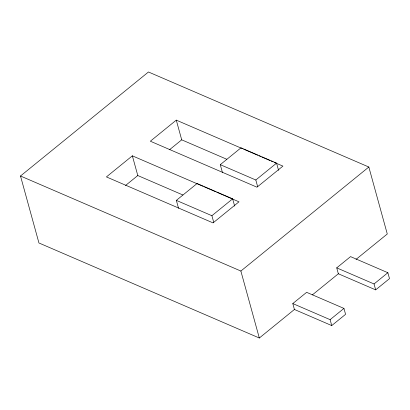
<?xml version="1.0" encoding="UTF-8"?>
<svg xmlns="http://www.w3.org/2000/svg" width="410" height="410" viewBox="0 0 410 410"><rect width="100%" height="100%" fill="white"/><g stroke="black" fill="none" stroke-linecap="round" stroke-linejoin="round"><path stroke-width="0.61" d="M294.534 309.386L259.32 338.014L38.945 242.976L20.5 176.008L148.466 71.986L368.836 167.024L387.281 233.992L356.034 259.392M203.252 186.406L132.358 155.831L106.421 176.915L213.051 222.902L238.994 201.817L216.726 192.213M242.489 148.681L176.285 120.13L150.347 141.214L256.978 187.196L282.915 166.111L274.126 162.324M125.552 185.474L137.786 175.531L182.901 194.986M169.474 149.773L181.707 139.825L226.822 159.28M178.524 208.254L176.351 200.377L197.102 183.506L232.644 198.835L234.648 206.107M222.445 172.548L220.278 164.671L241.024 147.805L276.571 163.134L278.574 170.406M176.351 200.377L211.898 215.706L232.644 198.835M220.278 164.671L255.819 180L276.571 163.134M20.5 176.008L240.87 271.041L368.836 167.024M292.796 303.569L306.629 292.325L343.949 308.417L345.579 314.327L331.741 325.571L294.421 309.478L292.796 303.569L330.117 319.662L331.741 325.571M336.718 267.863L350.55 256.619L387.87 272.717L389.5 278.626L375.668 289.87L338.347 273.772L336.718 267.863L374.038 283.961L375.668 289.87M312.389 294.872L338.675 273.506M330.117 319.662L343.949 308.417M374.038 283.961L387.87 272.717M243.658 149.184L257.721 155.246M258.894 155.754L260.652 156.512M261.821 157.015L270.026 160.556M271.194 161.058L272.952 161.817M204.426 186.909L215.558 191.711M255.819 180L257.654 186.668M240.87 271.041L259.32 338.014M211.898 215.706L213.733 222.369M176.285 120.13L181.707 139.825M132.358 155.831L137.786 175.531"/></g></svg>
